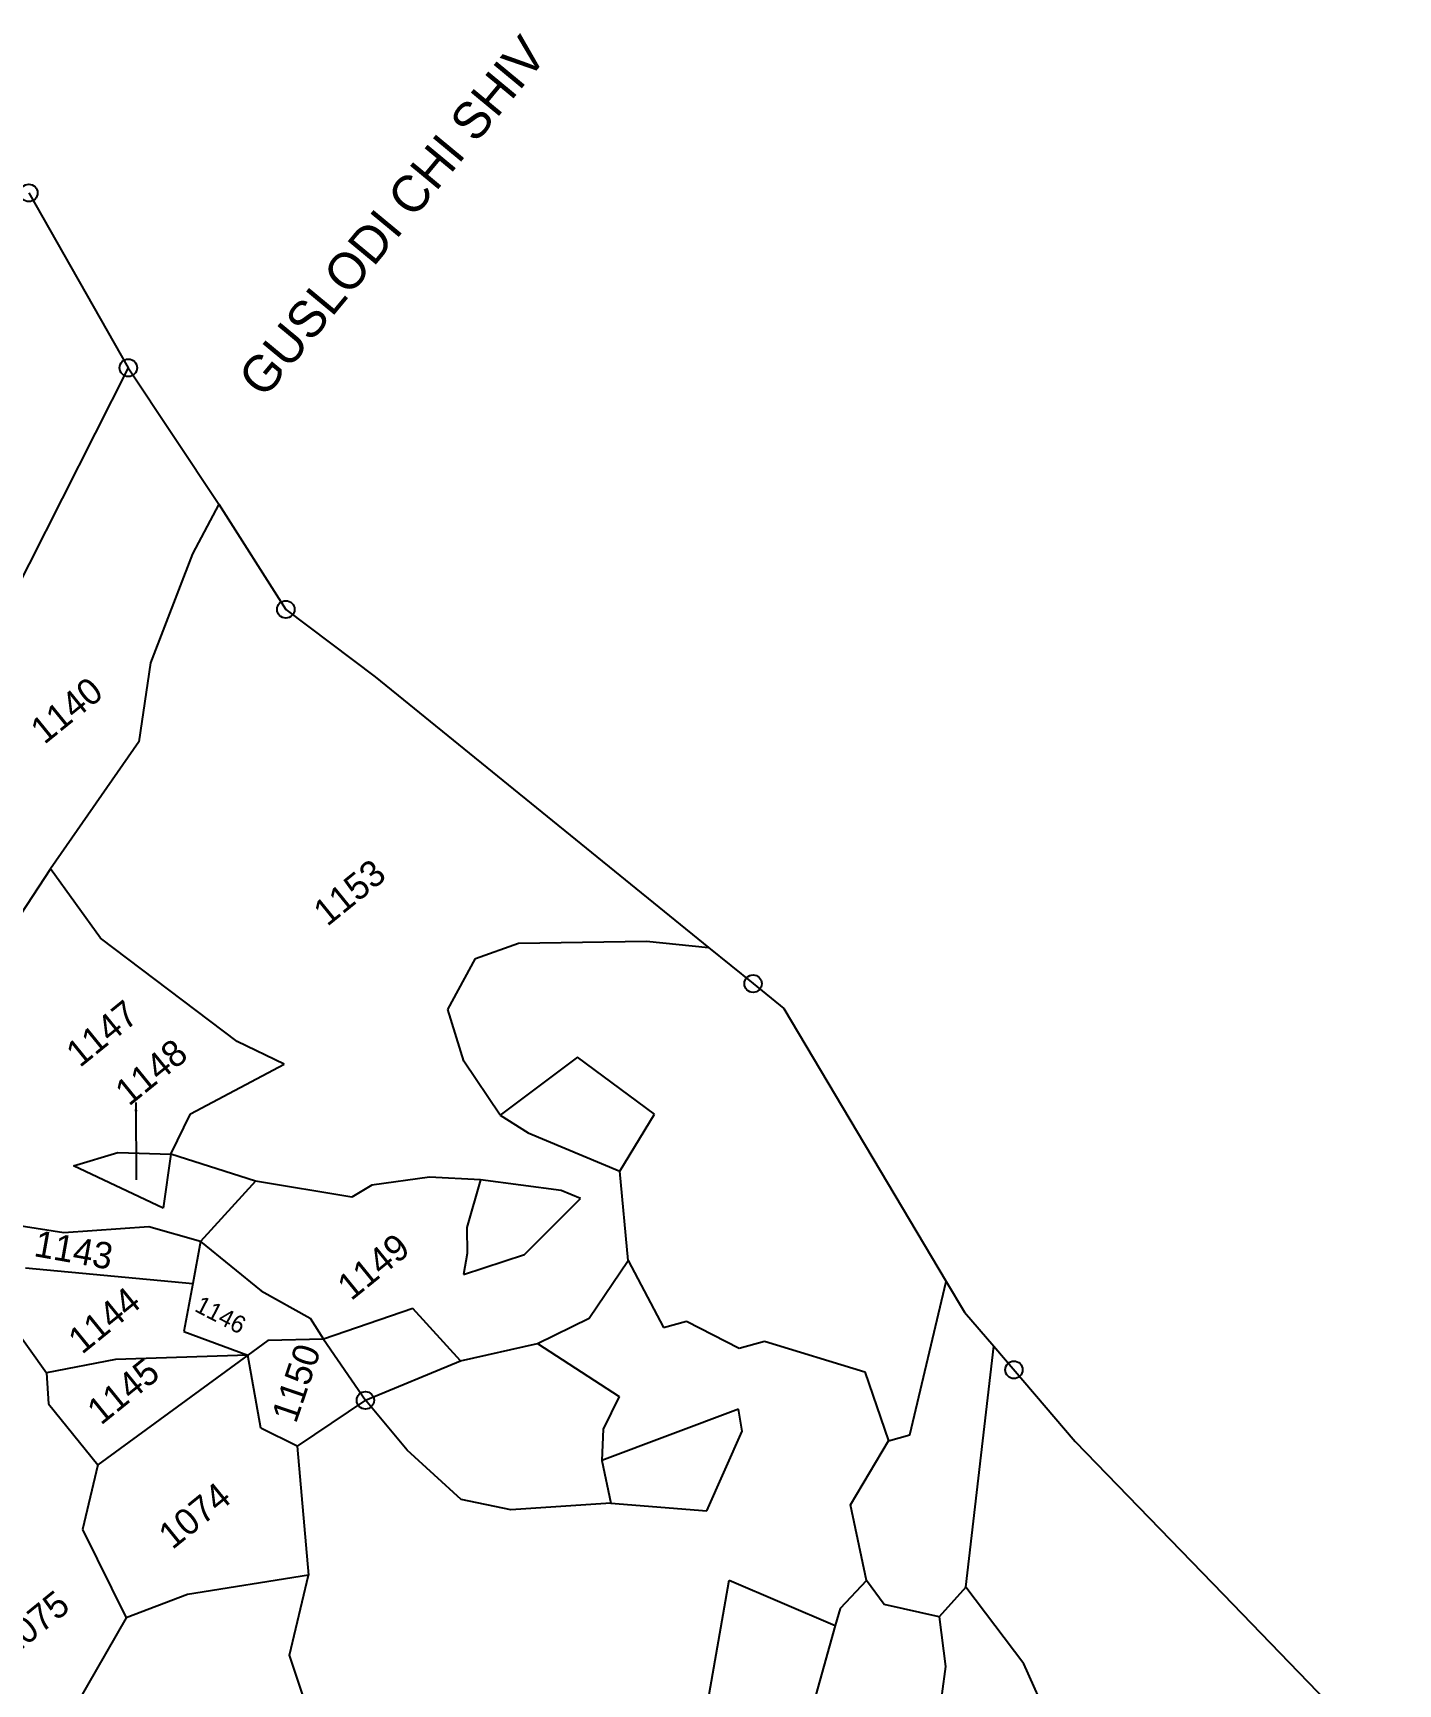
# Model space of a CAD drawing. Header units: metres. Extents: x 309685 to 314009, y 1915455 to 1919798.
# Drawn here: x 313259.7 to 313646.2, y 1918519.7 to 1918987.2 of the extents above; entities that cross this region are included whole.
import ezdxf

# ---------------------------------------------------------------- set-up
doc = ezdxf.new("R2010")
doc.units = ezdxf.units.M
for name, color, linetype in [('POLY_PARCEL', 6, 'Continuous'), ('TEXT_MAPOUT', 7, 'Continuous'), ('TEXT_PARCEL', 7, 'Continuous'), ('V_BOUND_LINE', 7, 'Continuous')]:
    doc.layers.add(name, color=color, linetype=linetype)
doc.styles.add('TEXT_MAP', font='')
doc.styles.get('TEXT_MAP').set_extended_font_data('Kruti Dev 050')
doc.dimstyles.get("Standard").update_dxf_attribs({"dimtxt": 0.18, "dimasz": 0.18, "dimexe": 0.18, "dimexo": 0.0625, "dimgap": 0.09, "dimtad": 0, "dimtih": 1, "dimtoh": 1, "dimdec": 4, "dimzin": 0, "dimdsep": 46, "dimtxsty": 'Standard', "dimcen": 0.09, "dimadec": 0, "dimazin": 0, "dimtfac": 1, "dimtdec": 4, "dimtofl": 0, "dimtmove": 0, "dimatfit": 3, "dimfxl": 1, "dimtolj": 1, "dimtzin": 0, "dimarcsym": 0})

msp = doc.modelspace()

# ---------------------------------------------------------------- linework, layer by layer
for centre in [(313258.56, 1918941.89), (313286.72, 1918892.37), (313331.31, 1918823.97), (313463.6, 1918718.01), (313537.45, 1918608.69), (313353.85, 1918600.05)]:
    msp.add_circle(centre, 2.47)
at = {"layer": 'POLY_PARCEL'}
for p, q in [((313286.72, 1918892.37), (313246.26, 1918812.47)), ((313312.3, 1918853.77), (313304.9, 1918839.67)), ((313304.9, 1918839.67), (313292.99, 1918808.85)), ((313292.99, 1918808.85), (313289.72, 1918786.46)), ((313289.72, 1918786.46), (313264.66, 1918750.51)), ((313264.66, 1918750.51), (313243.06, 1918717.62)), ((313278.88, 1918730.91), (313264.66, 1918750.51)), ((313317.54, 1918701.66), (313278.88, 1918730.91)), ((313384.98, 1918725.18), (313397.16, 1918729.44)), ((313397.16, 1918729.44), (313433.42, 1918730.01)), ((313433.42, 1918730.01), (313451.02, 1918728.23)), ((313377.14, 1918710.65), (313384.98, 1918725.18)), ((313381.73, 1918696.04), (313377.14, 1918710.65)), ((313330.8, 1918695.18), (313317.54, 1918701.66)), ((313304.36, 1918681.16), (313330.8, 1918695.18)), ((313391.97, 1918680.75), (313381.73, 1918696.04)), ((313413.85, 1918697.24), (313391.97, 1918680.75)), ((313435.72, 1918681.05), (313413.85, 1918697.24)), ((313298.75, 1918669.71), (313304.36, 1918681.16)), ((313391.97, 1918680.75), (313399.97, 1918675.81)), ((313425.91, 1918664.91), (313435.72, 1918681.05)), ((313399.97, 1918675.81), (313425.91, 1918664.91)), ((313271.23, 1918666.43), (313283.77, 1918670.25)), ((313283.77, 1918670.25), (313298.75, 1918669.71)), ((313298.75, 1918669.71), (313296.56, 1918654.49)), ((313322.73, 1918662.12), (313298.75, 1918669.71)), ((313296.56, 1918654.49), (313271.23, 1918666.43)), ((313428.28, 1918639.6), (313425.91, 1918664.91)), ((313322.73, 1918662.12), (313307.2, 1918644.97)), ((313350.03, 1918657.6), (313322.73, 1918662.12)), ((313355.7, 1918660.92), (313350.03, 1918657.6)), ((313371.99, 1918663.25), (313355.7, 1918660.92)), ((313386.44, 1918662.47), (313371.99, 1918663.25)), ((313386.44, 1918662.47), (313382.52, 1918648.93)), ((313409.29, 1918659.41), (313386.44, 1918662.47)), ((313398.88, 1918641.33), (313414.77, 1918657.14)), ((313414.77, 1918657.14), (313409.29, 1918659.41)), ((313268.45, 1918647.47), (313252.8, 1918649.95)), ((313292.5, 1918649.2), (313268.45, 1918647.47)), ((313307.2, 1918644.97), (313292.5, 1918649.2)), ((313382.52, 1918648.93), (313382.66, 1918641.6)), ((313307.2, 1918644.97), (313304.98, 1918633.14)), ((313307.2, 1918644.97), (313324.3, 1918631.08)), ((313382.66, 1918641.6), (313381.64, 1918635.69)), ((313381.64, 1918635.69), (313398.88, 1918641.33)), ((313257.59, 1918637.56), (313304.98, 1918633.14)), ((313417.15, 1918623.3), (313428.28, 1918639.6)), ((313428.28, 1918639.6), (313438.23, 1918620.63)), ((313304.98, 1918633.14), (313302.43, 1918619.49)), ((313507.99, 1918590.3), (313518.3, 1918633.71)), ((313324.3, 1918631.08), (313338.23, 1918623.32)), ((313338.23, 1918623.32), (313342.01, 1918617.32)), ((313367.29, 1918626.04), (313342.01, 1918617.32)), ((313380.79, 1918611.21), (313367.29, 1918626.04)), ((313402.56, 1918616.18), (313417.15, 1918623.3)), ((313253.28, 1918622.26), (313263.51, 1918607.87)), ((313302.43, 1918619.49), (313320.58, 1918612.81)), ((313438.23, 1918620.63), (313444.74, 1918622.46)), ((313444.74, 1918622.46), (313459.68, 1918614.8)), ((313326.19, 1918617.01), (313320.58, 1918612.81)), ((313342.01, 1918617.32), (313326.19, 1918617.01)), ((313342.01, 1918617.32), (313353.85, 1918600.05)), ((313380.79, 1918611.21), (313402.56, 1918616.18)), ((313402.56, 1918616.18), (313425.66, 1918601.17)), ((313459.68, 1918614.8), (313466.81, 1918616.78)), ((313466.81, 1918616.78), (313495.24, 1918608.09)), ((313523.88, 1918547.11), (313531.73, 1918615.36)), ((313283.05, 1918611.57), (313263.51, 1918607.87)), ((313320.58, 1918612.81), (313278.13, 1918581.79)), ((313320.58, 1918612.81), (313283.05, 1918611.57)), ((313324.24, 1918592.18), (313320.58, 1918612.81)), ((313353.85, 1918600.05), (313380.79, 1918611.21)), ((313263.51, 1918607.87), (313264.09, 1918599.08)), ((313495.24, 1918608.09), (313501.92, 1918588.55)), ((313353.85, 1918600.05), (313334.54, 1918587.1)), ((313365.7, 1918585.9), (313353.85, 1918600.05)), ((313425.66, 1918601.17), (313421.19, 1918591.9)), ((313264.09, 1918599.08), (313278.13, 1918581.79)), ((313459.48, 1918597.58), (313420.76, 1918583.02)), ((313460.54, 1918591.35), (313459.48, 1918597.58)), ((313334.54, 1918587.1), (313324.24, 1918592.18)), ((313421.19, 1918591.9), (313420.76, 1918583.02)), ((313450.55, 1918568.72), (313460.54, 1918591.35)), ((313501.92, 1918588.55), (313507.99, 1918590.3)), ((313334.54, 1918587.1), (313337.72, 1918550.53)), ((313381, 1918571.99), (313365.7, 1918585.9)), ((313491.15, 1918570.45), (313501.92, 1918588.55)), ((313278.13, 1918581.79), (313273.71, 1918563.5)), ((313420.76, 1918583.02), (313423.31, 1918570.93)), ((313395.03, 1918569.03), (313381, 1918571.99)), ((313423.31, 1918570.93), (313395.03, 1918569.03)), ((313423.31, 1918570.93), (313450.55, 1918568.72)), ((313495.76, 1918549.03), (313491.15, 1918570.45)), ((313273.71, 1918563.5), (313286.1, 1918538.51)), ((313337.72, 1918550.53), (313303.43, 1918545.11)), ((313332.36, 1918527.9), (313337.72, 1918550.53)), ((313448.57, 1918502.04), (313456.8, 1918549.11)), ((313456.8, 1918549.11), (313486.89, 1918536.27)), ((313495.76, 1918549.03), (313488.24, 1918541.12)), ((313500.74, 1918542.25), (313495.76, 1918549.03)), ((313303.43, 1918545.11), (313286.1, 1918538.51)), ((313523.88, 1918547.11), (313516.28, 1918538.75)), ((313540.25, 1918525.47), (313523.88, 1918547.11)), ((313286.1, 1918538.51), (313259.83, 1918492.71)), ((313488.24, 1918541.12), (313486.89, 1918536.27)), ((313516.28, 1918538.75), (313500.74, 1918542.25)), ((313516.28, 1918538.75), (313518.11, 1918524.66)), ((313486.89, 1918536.27), (313464.6, 1918456.51)), ((313340.27, 1918504.18), (313332.36, 1918527.9)), ((313518.11, 1918524.66), (313505.36, 1918432.41)), ((313552.5, 1918498.07), (313540.25, 1918525.47))]:
    msp.add_line(p, q, dxfattribs=at)
at = {"layer": 'V_BOUND_LINE'}
for p, q in [((313258.56, 1918941.89), (313286.72, 1918892.37)), ((313286.72, 1918892.37), (313312.3, 1918853.77)), ((313312.3, 1918853.77), (313331.31, 1918823.97)), ((313331.31, 1918823.97), (313356.62, 1918804.92)), ((313356.62, 1918804.92), (313451.02, 1918728.23)), ((313451.02, 1918728.23), (313463.6, 1918718.01)), ((313463.6, 1918718.01), (313472.31, 1918710.94)), ((313472.31, 1918710.94), (313518.3, 1918633.71)), ((313518.3, 1918633.71), (313523.51, 1918624.96)), ((313523.51, 1918624.96), (313531.73, 1918615.36)), ((313531.73, 1918615.36), (313554.83, 1918588.4)), ((313554.83, 1918588.4), (313596.69, 1918545.17)), ((313596.69, 1918545.17), (313646.19, 1918494.05))]:
    msp.add_line(p, q, dxfattribs=at)

# ---------------------------------------------------------------- texts
at = {"layer": 'TEXT_MAPOUT', "ltscale": 10}
msp.add_text('GUSLODI CHI SHIV', height=10.3581, rotation=50.3662, dxfattribs=at).set_placement((313325.16, 1918883.39))
at = {"layer": 'TEXT_PARCEL', "style": 'TEXT_MAP'}
for s, height, rotation, p in [('1140', 7.458, 39.0714, (313262.94, 1918785.55)), ('1153', 7.458, 39.0714, (313343.03, 1918734.01)), ('1147', 7.458, 39.0714, (313272.99, 1918694.06)), ('1148', 7.458, 39.0714, (313286.89, 1918683.13)), ('1143', 7.458, 349.8739, (313259.7, 1918640.92)), ('1149', 7.458, 39.0714, (313349.8, 1918628.05)), ('1144', 7.458, 39.0714, (313273.6, 1918612.87)), ('1146', 4.972, 332.5987, (313305.17, 1918625.45)), ('1150', 7.458, 71.1971, (313334.18, 1918593.26)), ('1145', 7.458, 39.0714, (313278.96, 1918592.81)), ('1074', 7.458, 39.0714, (313299.18, 1918557.58)), ('1075', 7.458, 39.0714, (313253.49, 1918526.97))]:
    msp.add_text(s, height=height, rotation=rotation, dxfattribs=at).set_placement(p)

# ---------------------------------------------------------------- leaders
msp.add_leader([(313288.87, 1918684.33), (313288.9, 1918662.44)], dimstyle='Standard', override={"dimtxt": 2.5, "dimasz": 2.5, "dimexe": 1.25, "dimexo": 0.625, "dimgap": 0.625, "dimtad": 1, "dimtih": 0, "dimtoh": 0, "dimzin": 8, "dimcen": 2.5, "dimtofl": 1})

doc.saveas('drawing.dxf')
